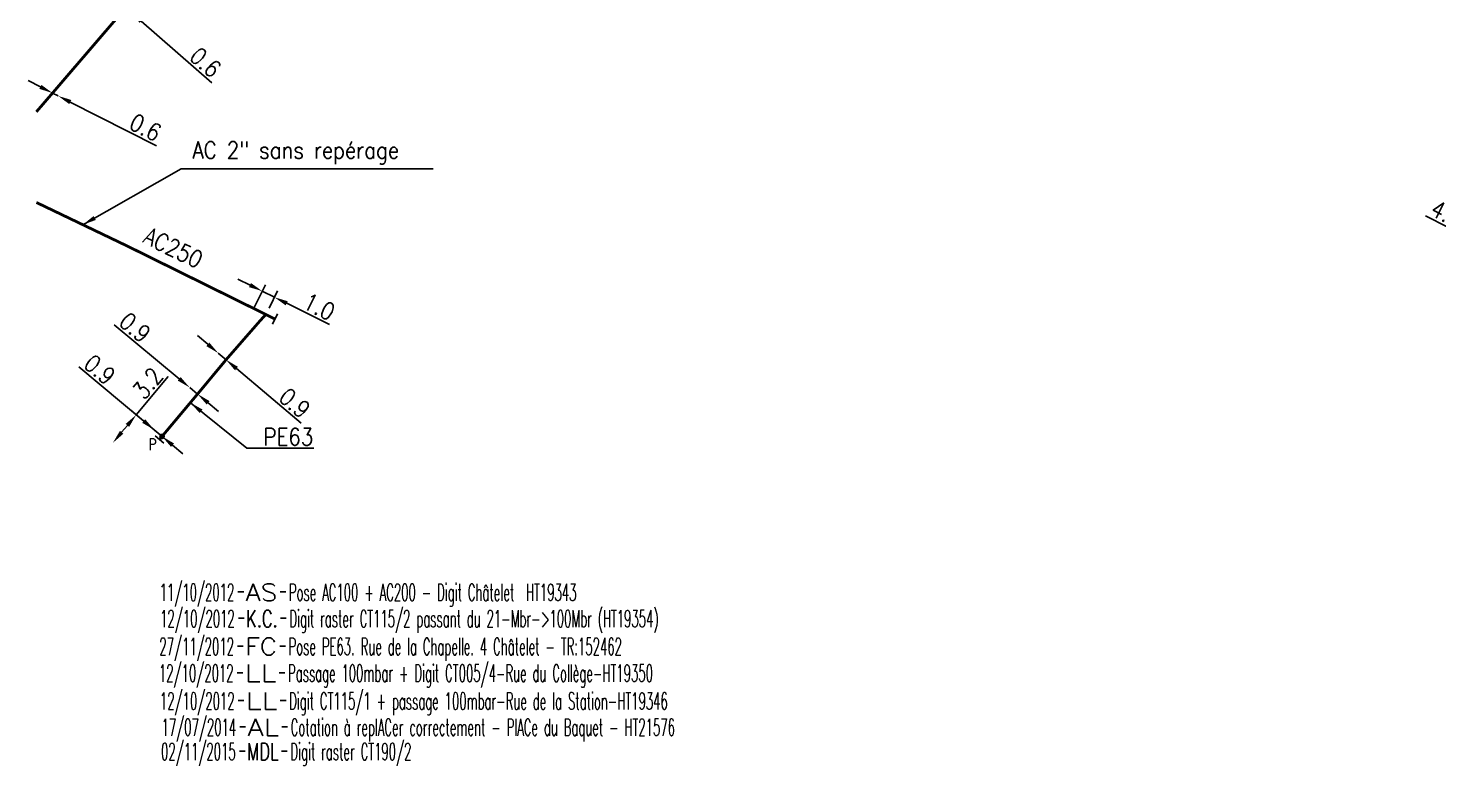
# Model space of a CAD drawing. Header units: millimetres. Extents: x 160996 to 162003, y 120996 to 122000.
# Drawn here: x 160999.3 to 161123.2, y 121723.4 to 121788.2 of the extents above; entities that cross this region are included whole.
import ezdxf
from ezdxf.enums import TextEntityAlignment as Align

# ---------------------------------------------------------------- set-up
doc = ezdxf.new("R2010")
doc.units = ezdxf.units.MM
doc.header["$PDMODE"] = 34
doc.linetypes.add('L_100_AP', pattern=[14, 10, -1.5, 1, -1.5])
doc.linetypes.add('L_100_PE', pattern=[14, 10, -1.5, 1, -1.5])
doc.layers.get('0').update_dxf_attribs({"linetype": 'CONTINUOUS'})
doc.layers.get('Defpoints').update_dxf_attribs({"linetype": 'CONTINUOUS'})
for name, color, linetype in [('L_140', 3, 'CONTINUOUS'), ('L_300', 7, 'CONTINUOUS'), ('L_340', 7, 'CONTINUOUS'), ('L_910', 7, 'CONTINUOUS')]:
    doc.layers.add(name, color=color, linetype=linetype)
doc.styles.add('G_ROMANS', font='ROMANS.SHX', dxfattribs={"width": 0.75})
doc.styles.get("Standard").update_dxf_attribs({"font": 'romans.shx', "width": 0.85})
doc.dimstyles.get("Standard").update_dxf_attribs({"dimtxt": 1.5, "dimasz": 1.2, "dimexe": 0.625, "dimexo": 0.625, "dimgap": 0.25, "dimtad": 1, "dimdec": 1, "dimzin": 0, "dimdsep": 46, "dimtxsty": 'Standard', "dimcen": -0.5, "dimadec": 0, "dimazin": 0, "dimtfac": 1, "dimtdec": 1, "dimtmove": 0, "dimatfit": 3, "dimfxl": 0, "dimtolj": 1, "dimtzin": 0, "dimarcsym": 0})

# ---------------------------------------------------------------- blocks, each defined once
blk = doc.blocks.new('*D482')
at = {"layer": 'Defpoints', "color": 0, "linetype": 'Continuous', "transparency": 16777216}
for p in [(161010.35, 121752.89), (161010.35, 121752.89), (161011.04, 121752.31)]:
    blk.add_point(p, dxfattribs=at)
at = {"layer": 'L_340', "color": 0, "linetype": 'Continuous', "lineweight": -2, "transparency": 16777216}
for p, q in [((161009.43, 121753.65), (161003.73, 121758.41)), ((161011.04, 121752.31), (161010.35, 121752.89)), ((161011.96, 121751.54), (161012.88, 121750.77))]:
    blk.add_line(p, q, dxfattribs=at)
at = {"layer": 'L_340', "color": 0, "linetype": 'Continuous', "transparency": 16777216}
for points in [[(161009.56, 121753.81), (161009.3, 121753.5), (161010.35, 121752.89)], [(161012.09, 121751.69), (161011.83, 121751.39), (161011.04, 121752.31)]]:
    blk.add_solid(points, dxfattribs=at)
at = {"layer": 'L_340', "color": 0, "linetype": 'Continuous', "transparency": 16777216, "insert": (161005.57, 121758.18), "char_height": 1.5, "attachment_point": 5, "rotation": 320.1523}
blk.add_mtext('\\A1;0.9', dxfattribs=at)
blk = doc.blocks.new('*D483')
at = {"layer": 'Defpoints', "color": 0, "linetype": 'Continuous', "transparency": 16777216}
for p in [(161013.47, 121756.6), (161013.47, 121756.6), (161014.16, 121756.03)]:
    blk.add_point(p, dxfattribs=at)
at = {"layer": 'L_140', "color": 0, "linetype": 'Continuous', "lineweight": -2, "transparency": 16777216}
for p, q in [((161012.55, 121757.37), (161006.83, 121762.11)), ((161014.16, 121756.03), (161013.47, 121756.6)), ((161015.09, 121755.26), (161016.01, 121754.49))]:
    blk.add_line(p, q, dxfattribs=at)
at = {"layer": 'L_140', "color": 0, "linetype": 'Continuous', "transparency": 16777216}
for points in [[(161012.67, 121757.52), (161012.42, 121757.21), (161013.47, 121756.6)], [(161015.21, 121755.41), (161014.96, 121755.11), (161014.16, 121756.03)]]:
    blk.add_solid(points, dxfattribs=at)
at = {"layer": 'L_140', "color": 0, "linetype": 'Continuous', "transparency": 16777216, "insert": (161008.67, 121761.88), "char_height": 1.5, "attachment_point": 5, "rotation": 320.3199}
blk.add_mtext('\\A1;0.9', dxfattribs=at)
blk = doc.blocks.new('*D484')
at = {"layer": 'Defpoints', "color": 0, "linetype": 'Continuous', "transparency": 16777216}
for p in [(161015.98, 121759.62), (161015.98, 121759.62), (161016.66, 121759.04)]:
    blk.add_point(p, dxfattribs=at)
at = {"layer": 'L_140', "color": 0, "linetype": 'Continuous', "lineweight": -2, "transparency": 16777216}
for p, q in [((161015.06, 121760.4), (161014.14, 121761.17)), ((161015.98, 121759.62), (161016.66, 121759.04)), ((161017.58, 121758.26), (161023.25, 121753.47))]:
    blk.add_line(p, q, dxfattribs=at)
at = {"layer": 'L_140', "color": 0, "linetype": 'Continuous', "transparency": 16777216}
for points in [[(161015.19, 121760.55), (161014.93, 121760.24), (161015.98, 121759.62)], [(161017.71, 121758.42), (161017.45, 121758.11), (161016.66, 121759.04)]]:
    blk.add_solid(points, dxfattribs=at)
at = {"layer": 'L_140', "color": 0, "linetype": 'Continuous', "transparency": 16777216, "insert": (161022.7, 121755.24), "char_height": 1.5, "attachment_point": 5, "rotation": 319.7964}
blk.add_mtext('\\A1;0.9', dxfattribs=at)
blk = doc.blocks.new('*D485')
at = {"layer": 'Defpoints', "color": 0, "linetype": 'Continuous', "transparency": 16777216}
for p in [(161019.84, 121765.07), (161018.79, 121762.95), (161020.16, 121763.02)]:
    blk.add_point(p, dxfattribs=at)
at = {"layer": 'L_140', "color": 0, "linetype": 'Continuous', "lineweight": -2, "transparency": 16777216}
for p, q in [((161018.77, 121765.6), (161017.69, 121766.13)), ((161019.07, 121763.51), (161020.12, 121765.63)), ((161019.84, 121765.07), (161020.91, 121764.53)), ((161020.44, 121763.58), (161021.19, 121765.09)), ((161021.99, 121764), (161025.74, 121762.14))]:
    blk.add_line(p, q, dxfattribs=at)
at = {"layer": 'L_140', "color": 0, "linetype": 'Continuous', "transparency": 16777216}
for points in [[(161018.85, 121765.78), (161018.68, 121765.42), (161019.84, 121765.07)], [(161022.08, 121764.18), (161021.9, 121763.82), (161020.91, 121764.53)]]:
    blk.add_solid(points, dxfattribs=at)
at = {"layer": 'L_140', "color": 0, "linetype": 'Continuous', "transparency": 16777216, "insert": (161024.85, 121763.7), "char_height": 1.5, "attachment_point": 5, "rotation": 333.5807}
blk.add_mtext('\\A1;1.0', dxfattribs=at)
blk = doc.blocks.new('L_340_07')
at = {"color": 0, "linetype": 'Continuous', "const_width": 0.25, "flags": 128}
blk.add_lwpolyline([(0, 0), (0.35, 0)], dxfattribs=at)
at = {"color": 0, "linetype": 'Continuous', "flags": 128}
blk.add_lwpolyline([(0.35, -0.5), (0.35, 0.5)], dxfattribs=at)
at = {"color": 0, "linetype": 'Continuous', "width": 0.75, "flags": 3}
for tag, p in [('DEF_LEG', (0.72, -3.47)), ('DEF_COUP', (0.72, -5.97)), ('DEF_TYPE', (0.72, -8.47))]:
    blk.add_attdef(tag, text='', height=1.2, dxfattribs=at).set_placement(p, align=Align.MIDDLE)
blk = doc.blocks.new('*D486')
at = {"layer": 'Defpoints', "color": 0, "linetype": 'Continuous', "transparency": 16777216}
for p in [(161011.04, 121752.31), (161006.72, 121751.74), (161006.72, 121751.74)]:
    blk.add_point(p, dxfattribs=at)
at = {"layer": 'L_340', "color": 0, "linetype": 'Continuous', "lineweight": -2, "transparency": 16777216}
for p, q in [((161008.77, 121754.2), (161011.57, 121757.56)), ((161010.56, 121752.71), (161008.29, 121754.6)), ((161007.49, 121752.67), (161008, 121753.28))]:
    blk.add_line(p, q, dxfattribs=at)
at = {"layer": 'L_340', "color": 0, "linetype": 'Continuous', "transparency": 16777216}
for points in [[(161007.85, 121753.41), (161008.15, 121753.15), (161008.77, 121754.2)], [(161007.34, 121752.79), (161007.64, 121752.54), (161006.72, 121751.74)]]:
    blk.add_solid(points, dxfattribs=at)
at = {"layer": 'L_340', "color": 0, "linetype": 'Continuous', "transparency": 16777216, "insert": (161009.78, 121756.98), "char_height": 1.5, "attachment_point": 5, "rotation": 50.2062}
blk.add_mtext('\\A1;3.2', dxfattribs=at)
blk = doc.blocks.new('*D93')
at = {"layer": 'Defpoints', "color": 0, "linetype": 'Continuous', "transparency": 16777216}
for p in [(161129.75, 121767.75), (161129.81, 121767.85), (161124.15, 121766.14)]:
    blk.add_point(p, dxfattribs=at)
at = {"layer": 'L_340', "color": 0, "linetype": 'Continuous', "lineweight": -2, "transparency": 16777216}
for p, q in [((161125.96, 121769.68), (161122.03, 121771.69)), ((161124.44, 121766.69), (161126.24, 121770.24)), ((161128.69, 121768.29), (161127.03, 121769.14)), ((161129.52, 121767.29), (161129.47, 121767.19))]:
    blk.add_line(p, q, dxfattribs=at)
at = {"layer": 'L_340', "color": 0, "linetype": 'Continuous', "transparency": 16777216}
for points in [[(161127.12, 121769.31), (161126.94, 121768.96), (161125.96, 121769.68)], [(161128.78, 121768.47), (161128.59, 121768.11), (161129.75, 121767.75)]]:
    blk.add_solid(points, dxfattribs=at)
at = {"layer": 'L_340', "color": 0, "linetype": 'Continuous', "transparency": 16777216, "insert": (161123.89, 121771.86), "char_height": 1.5, "attachment_point": 5, "rotation": 332.9696}
blk.add_mtext('\\A1;4.3', dxfattribs=at)
blk = doc.blocks.new('*D107')
at = {"layer": 'Defpoints', "color": 0, "linetype": 'Continuous', "transparency": 16777216}
for p in [(161001.42, 121782.47), (161001.91, 121782.22), (161001.91, 121782.22)]:
    blk.add_point(p, dxfattribs=at)
at = {"layer": 'L_140', "color": 0, "linetype": 'Continuous', "lineweight": -2, "transparency": 16777216}
for p, q in [((161000.35, 121783.02), (160999.28, 121783.56)), ((161001.42, 121782.47), (161001.91, 121782.22)), ((161002.98, 121781.68), (161010.54, 121777.84))]:
    blk.add_line(p, q, dxfattribs=at)
at = {"layer": 'L_140', "color": 0, "linetype": 'Continuous', "transparency": 16777216}
for points in [[(161000.44, 121783.19), (161000.26, 121782.84), (161001.42, 121782.47)], [(161003.07, 121781.86), (161002.89, 121781.5), (161001.91, 121782.22)]]:
    blk.add_solid(points, dxfattribs=at)
at = {"layer": 'L_140', "color": 0, "linetype": 'Continuous', "transparency": 16777216, "insert": (161009.58, 121779.45), "char_height": 1.5, "attachment_point": 5, "rotation": 333.0655}
blk.add_mtext('\\A1;0.6', dxfattribs=at)
blk = doc.blocks.new('*D108')
at = {"layer": 'Defpoints', "color": 0, "linetype": 'Continuous', "transparency": 16777216}
for p in [(161007.85, 121789.96), (161008.3, 121789.57), (161008.3, 121789.57)]:
    blk.add_point(p, dxfattribs=at)
at = {"layer": 'L_140', "color": 0, "linetype": 'Continuous', "lineweight": -2, "transparency": 16777216}
for p, q in [((161006.95, 121790.75), (161006.04, 121791.54)), ((161007.85, 121789.96), (161008.3, 121789.57)), ((161009.21, 121788.78), (161015.4, 121783.38))]:
    blk.add_line(p, q, dxfattribs=at)
at = {"layer": 'L_140', "color": 0, "linetype": 'Continuous', "transparency": 16777216}
for points in [[(161007.08, 121790.9), (161006.82, 121790.6), (161007.85, 121789.96)], [(161009.34, 121788.93), (161009.08, 121788.63), (161008.3, 121789.57)]]:
    blk.add_solid(points, dxfattribs=at)
at = {"layer": 'L_140', "color": 0, "linetype": 'Continuous', "transparency": 16777216, "insert": (161014.86, 121785.17), "char_height": 1.5, "attachment_point": 5, "rotation": 318.8844}
blk.add_mtext('\\A1;0.6', dxfattribs=at)
blk = doc.blocks.new('GIS_MODF')
at = {"color": 0, "linetype": 'Continuous', "flags": 128}
for points in [[(-2.18, -0.01), (-1.68, -0.01)], [(1.52, -0.01), (2.02, -0.01)]]:
    blk.add_lwpolyline(points, dxfattribs=at)
at = {"color": 0, "linetype": 'Continuous', "width": 0.5}
blk.add_attdef('DATE', text='', height=1.5, dxfattribs=at).set_placement((-2.5, -0.8), align=Align.RIGHT)
at = {"color": 0, "linetype": 'Continuous', "width": 1.771291}
blk.add_attdef('USER', text='', height=1.5, dxfattribs=at).set_placement((-1.51, -0.8), (1.28, -0.8), align=Align.FIT)
at = {"color": 0, "linetype": 'Continuous', "width": 0.5}
blk.add_attdef('DESC', (2.29, -0.8), '', height=1.5, dxfattribs=at)
blk = doc.blocks.new('L_300_12')
at = {"color": 0, "linetype": 'Continuous', "const_width": 0.248, "flags": 128}
blk.add_lwpolyline([(-0.13, 0, 1), (0.13, 0, 1)], format="xyb", close=True, dxfattribs=at)
at = {"linetype": 'Continuous', "style": 'G_ROMANS', "width": 0.75}
blk.add_attdef('P', text='', height=1, dxfattribs=at).set_placement((0, 1.33), align=Align.MIDDLE_CENTER)
at = {"color": 0, "linetype": 'Continuous', "width": 0.75, "flags": 3}
for tag, p in [('DEF_LEG', (0, -5)), ('DEF_COUP', (0, -7.5)), ('DEF_TYPE', (0, -10))]:
    blk.add_attdef(tag, text='', height=1.2, dxfattribs=at).set_placement(p, align=Align.MIDDLE)

msp = doc.modelspace()

# ---------------------------------------------------------------- linework, layer by layer
at = {"layer": 'L_140', "linetype": 'L_100_AP', "const_width": 0.25, "flags": 128}
for points in [[(161081.78, 121874.55), (161081.78, 121874.55), (161081.78, 121874.55), (161081.78, 121874.55), (161062.82, 121852.88), (161062.82, 121852.88), (161054.46, 121843.21), (161054.46, 121843.21), (161049.53, 121837.68), (161043.1, 121830.31), (161038.96, 121825.42), (161033.53, 121818.93), (161032.19, 121817.84), (161031.66, 121817.24), (161024.66, 121809.12), (161018.32, 121801.9), (161014.8, 121797.86), (161007.85, 121789.96), (161001.42, 121782.47), (161000, 121780.82)], [(161000, 121772.86), (161008.07, 121768.99), (161020.64, 121762.78)]]:
    msp.add_lwpolyline(points, dxfattribs=at)
at = {"layer": 'L_140', "linetype": 'L_100_PE', "const_width": 0.25, "flags": 128}
msp.add_lwpolyline([(161011.04, 121752.31), (161014.16, 121756.03), (161016.66, 121759.04), (161019.68, 121762.5), (161020.16, 121763.02)], dxfattribs=at)

# ---------------------------------------------------------------- block references
at = {"layer": 'L_300', "ltscale": 0.5}
ref = msp.add_blockref('L_300_12', (161011.04, 121752.31), dxfattribs=dict(at, rotation=59.43420791216323))
ref.add_attrib('P', 'P', dxfattribs={"layer": '0', "linetype": 'Continuous', "height": 1, "style": 'G_ROMANS', "width": 0.75}).set_placement((161010.21, 121751.61), align=Align.MIDDLE_CENTER)
at = {"layer": 'L_340'}
for p, rotation in [((161020.64, 121762.78), 333.8543658874664), ((161011.04, 121752.31), 231.1204624335606)]:
    msp.add_blockref('L_340_07', p, dxfattribs=dict(at, rotation=rotation))
at = {"layer": 'L_910'}
ref = msp.add_blockref('GIS_MODF', (161019.89, 121738.66), dxfattribs=at)
ref.add_attrib('DATE', '11/10/2012', dxfattribs={"layer": '0', "color": 0, "linetype": 'Continuous', "height": 1.5, "width": 0.5}).set_placement((161017.39, 121737.86), align=Align.RIGHT)
ref.add_attrib('USER', 'AS', dxfattribs={"layer": '0', "color": 0, "linetype": 'Continuous', "height": 1.5, "width": 1.113383}).set_placement((161018.39, 121737.86), (161021.17, 121737.86), align=Align.FIT)
ref.add_attrib('DESC', 'Pose AC100 + AC200 - Digit Châtelet  HT19343', (161022.18, 121737.86), dxfattribs={"layer": '0', "color": 0, "linetype": 'Continuous', "height": 1.5, "width": 0.5})
ref = msp.add_blockref('GIS_MODF', (161019.93, 121736.34), dxfattribs=at)
ref.add_attrib('DATE', '12/10/2012', dxfattribs={"layer": '0', "color": 0, "linetype": 'Continuous', "height": 1.5, "width": 0.5}).set_placement((161017.43, 121735.55), align=Align.RIGHT)
ref.add_attrib('USER', 'K.C.', dxfattribs={"layer": '0', "color": 0, "linetype": 'Continuous', "height": 1.5, "width": 0.671869}).set_placement((161018.42, 121735.55), (161021.2, 121735.55), align=Align.FIT)
ref.add_attrib('DESC', 'Digit raster CT115/2 passant du 21-Mbr->100Mbr (HT19354)', (161022.22, 121735.55), dxfattribs={"layer": '0', "color": 0, "linetype": 'Continuous', "height": 1.5, "width": 0.5})
ref = msp.add_blockref('GIS_MODF', (161019.86, 121733.9), dxfattribs=at)
ref.add_attrib('DATE', '27/11/2012', dxfattribs={"layer": '0', "color": 0, "linetype": 'Continuous', "height": 1.5, "width": 0.5}).set_placement((161017.36, 121733.1), align=Align.RIGHT)
ref.add_attrib('USER', 'FC', dxfattribs={"layer": '0', "color": 0, "linetype": 'Continuous', "height": 1.5, "width": 1.082456}).set_placement((161018.35, 121733.1), (161021.13, 121733.1), align=Align.FIT)
ref.add_attrib('DESC', 'Pose PE63. Rue de la Chapelle. 4 Châtelet - TR:152462', (161022.15, 121733.1), dxfattribs={"layer": '0', "color": 0, "linetype": 'Continuous', "height": 1.5, "width": 0.5})
ref = msp.add_blockref('GIS_MODF', (161019.82, 121731.55), dxfattribs=at)
ref.add_attrib('DATE', '12/10/2012', dxfattribs={"layer": '0', "color": 0, "linetype": 'Continuous', "height": 1.5, "width": 0.5}).set_placement((161017.32, 121730.76), align=Align.RIGHT)
ref.add_attrib('USER', 'LL', dxfattribs={"layer": '0', "color": 0, "linetype": 'Continuous', "height": 1.5, "width": 1.180861}).set_placement((161018.31, 121730.76), (161021.1, 121730.76), align=Align.FIT)
ref.add_attrib('DESC', 'Passage 100mbar + Digit CT005/4-Rue du Collège-HT19350', (161022.11, 121730.76), dxfattribs={"layer": '0', "color": 0, "linetype": 'Continuous', "height": 1.5, "width": 0.5})
ref = msp.add_blockref('GIS_MODF', (161019.91, 121729.11), dxfattribs=at)
ref.add_attrib('DATE', '12/10/2012', dxfattribs={"layer": '0', "color": 0, "linetype": 'Continuous', "height": 1.5, "width": 0.5}).set_placement((161017.41, 121728.31), align=Align.RIGHT)
ref.add_attrib('USER', 'LL', dxfattribs={"layer": '0', "color": 0, "linetype": 'Continuous', "height": 1.5, "width": 1.180861}).set_placement((161018.4, 121728.31), (161021.19, 121728.31), align=Align.FIT)
ref.add_attrib('DESC', 'Digit CT115/1 + passage 100mbar-Rue de la Station-HT19346', (161022.2, 121728.31), dxfattribs={"layer": '0', "color": 0, "linetype": 'Continuous', "height": 1.5, "width": 0.5})
ref = msp.add_blockref('GIS_MODF', (161020.05, 121726.81), dxfattribs=at)
ref.add_attrib('DATE', '17/07/2014', dxfattribs={"layer": '0', "color": 0, "linetype": 'Continuous', "height": 1.5, "width": 0.5}).set_placement((161017.55, 121726.01), align=Align.RIGHT)
ref.add_attrib('USER', 'AL', dxfattribs={"layer": '0', "color": 0, "linetype": 'Continuous', "height": 1.5, "width": 1.14613}).set_placement((161018.54, 121726.01), (161021.33, 121726.01), align=Align.FIT)
ref.add_attrib('DESC', 'Cotation à replACer correctement - PlACe du Baquet - HT21576', (161022.34, 121726.01), dxfattribs={"layer": '0', "color": 0, "linetype": 'Continuous', "height": 1.5, "width": 0.5})
ref = msp.add_blockref('GIS_MODF', (161020.02, 121724.67), dxfattribs=at)
ref.add_attrib('DATE', '02/11/2015', dxfattribs={"layer": '0', "color": 0, "linetype": 'Continuous', "height": 1.5, "width": 0.5}).set_placement((161017.51, 121723.87), align=Align.RIGHT)
ref.add_attrib('USER', 'MDL', dxfattribs={"layer": '0', "color": 0, "linetype": 'Continuous', "height": 1.5, "width": 0.638826}).set_placement((161018.51, 121723.87), (161021.29, 121723.87), align=Align.FIT)
ref.add_attrib('DESC', 'Digit raster CT190/2', (161022.31, 121723.87), dxfattribs={"layer": '0', "color": 0, "linetype": 'Continuous', "height": 1.5, "width": 0.5})

# ---------------------------------------------------------------- texts
at = {"layer": 'L_140', "linetype": 'Continuous', "char_height": 1.5}
for s, insert, attachment_point in [('AC 2" sans repérage', (161013.72, 121778.21), 1), ('\\A1;PE63', (161019.95, 121751.52), 7)]:
    msp.add_mtext(s, dxfattribs=dict(at, insert=insert, attachment_point=attachment_point))
at = {"layer": 'L_140', "linetype": 'Continuous', "insert": (161009.27, 121769.4), "char_height": 1.5, "attachment_point": 7, "rotation": 333.8315}
msp.add_mtext('\\A1;AC250', dxfattribs=at)

# ---------------------------------------------------------------- dimensions: what is measured, and where the dimension line sits
at = {"layer": 'L_140', "linetype": 'Continuous'}
for base, p1, p2, angle, picture, middle in [((161008.3, 121789.57), (161007.85, 121789.96), (161008.3, 121789.57), 138.8844, '*D108', (161014.21, 121784.42)), ((161001.91, 121782.22), (161001.42, 121782.47), (161001.91, 121782.22), 153.0655, '*D107', (161009.13, 121778.56)), ((161013.47, 121756.6), (161014.16, 121756.03), (161013.47, 121756.6), 320.3199, '*D483', (161008.03, 121761.11)), ((161015.98, 121759.62), (161016.66, 121759.04), (161015.98, 121759.62), 319.7964, '*D484', (161022.06, 121754.48))]:
    dim = msp.add_linear_dim(base=base, p1=p1, p2=p2, angle=angle, dimstyle='Standard', dxfattribs=at)
    dim.commit()
    dim.dimension.update_dxf_attribs({"geometry": picture, "text_midpoint": middle, "dimtype": 160})
dim = msp.add_linear_dim(base=(161019.84, 121765.07), p1=(161020.16, 121763.02), p2=(161018.79, 121762.95), angle=333.5807, text='1.0', dimstyle='Standard', dxfattribs=at)
dim.commit()
dim.dimension.update_dxf_attribs({"geometry": '*D485', "text_midpoint": (161024.4, 121762.8), "dimtype": 160})
at = {"layer": 'L_340', "linetype": 'Continuous'}
for base, p1, p2, angle, picture, middle in [((161129.75, 121767.75), (161124.15, 121766.14), (161129.81, 121767.85), 152.9696, '*D93', (161123.44, 121770.97)), ((161010.35, 121752.89), (161011.04, 121752.31), (161010.35, 121752.89), 320.1523, '*D482', (161004.92, 121757.41)), ((161006.72, 121751.74), (161011.04, 121752.31), (161006.72, 121751.74), 50.2062, '*D486', (161010.55, 121756.34))]:
    dim = msp.add_linear_dim(base=base, p1=p1, p2=p2, angle=angle, dimstyle='Standard', dxfattribs=at)
    dim.commit()
    dim.dimension.update_dxf_attribs({"geometry": picture, "text_midpoint": middle, "dimtype": 160})

# ---------------------------------------------------------------- leaders
at = {"layer": 'L_140', "linetype": 'Continuous', "annotation_type": 0, "has_hookline": 1, "hookline_direction": 0}
for points, text_width in [([(161004.08, 121770.9), (161012.71, 121775.81), (161013.91, 121775.81)], 20.7), ([(161013.53, 121755.27), (161018.5, 121751.27), (161019.7, 121751.27)], 4.43)]:
    msp.add_leader(points, dimstyle='Standard', override={"dimgap": 0.25, "dimtad": 1}, dxfattribs=dict(at, text_width=text_width))

doc.saveas('drawing.dxf')
